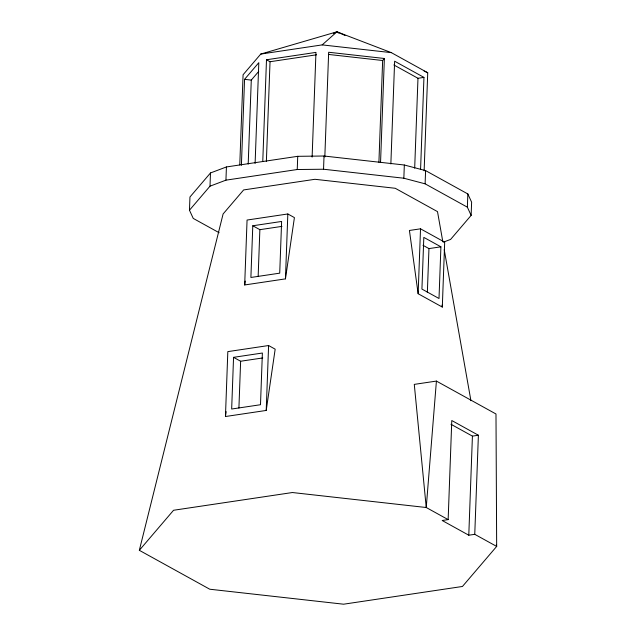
<?xml version="1.0" encoding="UTF-8"?>
<svg xmlns="http://www.w3.org/2000/svg" width="636" height="636" viewBox="0 0 636 636"><rect width="100%" height="100%" fill="white"/><g stroke="black" fill="none" stroke-linecap="round" stroke-linejoin="round"><path stroke-width="0.95" d="M219.118 232.712L193.241 218.418L189.472 210.198L189.957 196.993L210.492 172.96L226.424 166.95L297.728 156.313L324.026 156.019L404.329 165.01L425.595 170.615L467.85 193.964L471.618 202.184L471.133 215.389L450.598 239.422L443.523 242.093M189.472 210.198L210.007 186.173L210.492 172.96M210.007 186.173L225.939 180.155L226.424 166.95M225.446 416.524L227.823 351.621L268.599 345.531L275.173 349.172L266.214 410.443L225.446 416.524L226.154 411.659M239.772 164.923L243.079 74.754L260.768 54.06L336.945 31.8L391.331 52.637L427.734 72.743L424.132 170.838M233.555 357.329L231.663 409.028L260.49 404.727L262.382 353.028L233.555 357.329L240.631 361.24L262.74 357.949M241.402 165.296L244.558 79.349L258.804 62.678L255.108 163.444M238.913 408.058L240.631 361.24M248.199 164.072L251.284 80.096L258.717 71.399M244.677 284.96L247.062 220.048L287.83 213.966L294.412 217.599L285.453 278.878L244.677 284.96L245.25 281.064M252.786 225.764L250.894 277.463L279.721 273.162L281.621 221.463L252.786 225.764L259.87 229.675L281.971 226.376M258.152 276.493L259.87 229.675M262.763 161.528L266.492 59.768L315.957 52.391L312.117 157.116M266.373 161.512L270.03 61.724L266.492 59.768M266.214 410.443L268.599 345.531M285.453 278.878L287.83 213.966M225.939 180.155L297.243 169.518L297.728 156.313M471.133 215.389L467.365 207.177L425.11 183.828L403.844 178.223L323.541 169.232L324.026 156.019M324.821 156.981L328.661 52.255L384.367 58.488L380.559 162.22M378.913 162.26L382.649 60.499L384.367 58.488M390.862 163.945L394.63 61.199L423.95 77.393L420.579 169.271M403.844 178.223L404.329 165.01M414.68 168.19L417.979 78.284L393.835 64.944M418.138 293.721L420.523 228.817L409.425 230.47L418.138 293.721L442.306 307.069L444.683 242.165L420.523 228.817M425.11 183.828L425.595 170.615M427.352 292.488L428.958 248.596L422.98 245.297M440.907 246.816L439.007 298.507L421.922 289.07L423.815 237.379L440.907 246.816L428.958 248.596M474.758 534.32L468.788 535.21L442.179 520.502L448.149 519.612L451.783 420.531L478.391 435.231L474.758 534.32L496.668 546.419L462.444 586.472L343.599 604.2L209.761 589.222L139.332 550.315L223.101 213.966L243.636 189.933L314.947 179.296L395.25 188.28L437.504 211.629L442.847 241.847M467.365 207.177L467.85 193.964M468.788 535.21L472.421 436.121L450.964 424.268M139.332 550.315L173.556 510.263L292.401 492.534L426.239 507.512L414.282 384.382L436.415 381.083L426.239 507.512L448.149 519.612M260.768 54.06L322.174 44.894L336.945 31.8L345.03 35.449M333.328 33.454L336.945 31.8L338.447 33.072M270.03 61.724L316.593 54.783M417.979 78.284L423.95 77.393M472.421 436.121L478.391 435.231M297.243 169.518L323.541 169.232M322.174 44.894L391.331 52.637M328.892 54.481L382.649 60.499M244.558 79.349L251.284 80.096M424.132 71.121L427.734 72.743M436.415 381.083L495.985 413.988L496.668 546.419L496.326 544.464M444.222 249.646L470.926 400.72M442.036 305.129L442.306 307.069"/></g></svg>
